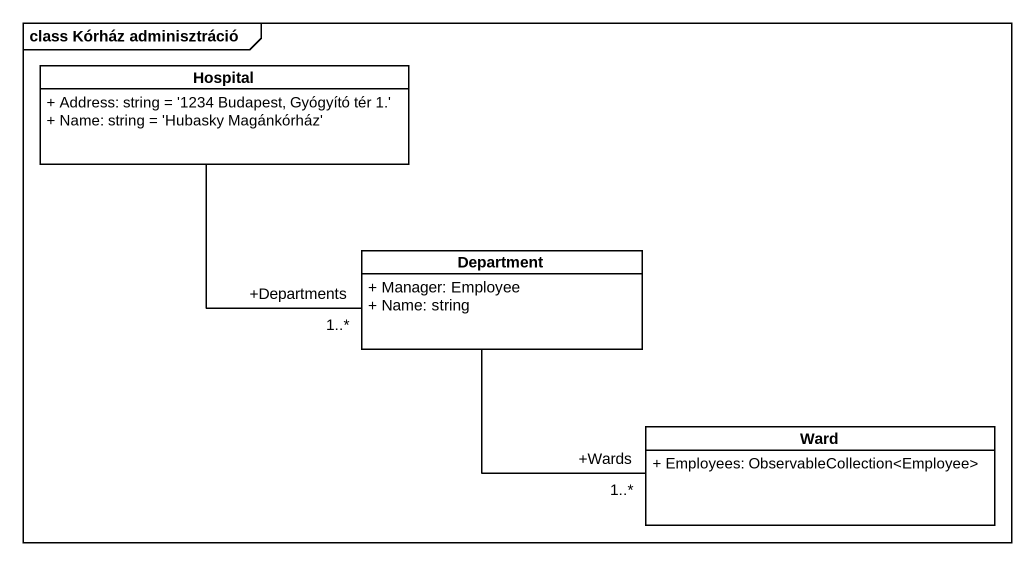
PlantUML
@startuml
mainframe class Kórház adminisztráció
hide circle
hide empty members
skinparam classAttributeIconSize 0
class Hospital {
  + Address: string = '1234 Budapest, Gyógyító tér 1.'
  + Name: string = 'Hubasky Magánkórház'
}
class Department {
  + Manager: Employee
  + Name: string
}
class Ward {
  + Employees: ObservableCollection<Employee>
}
Hospital -- "+Departments\n1..*" Department
Department -right- "+Wards\n1..*" Ward
@enduml
